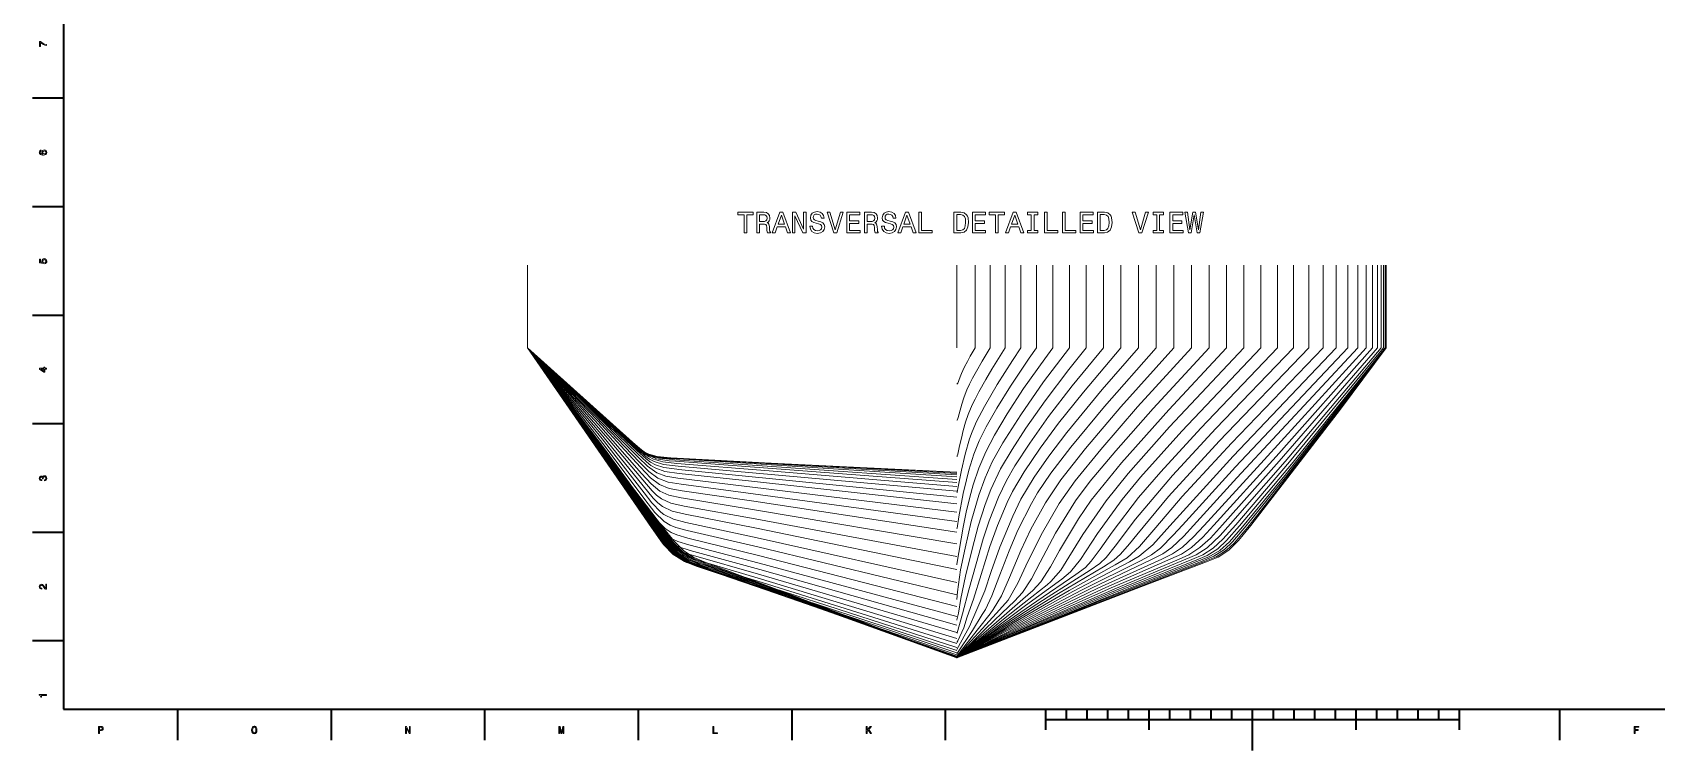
# Model space of a CAD drawing. Extents: x 0 to 1189, y 0 to 841.
# Drawn here: x 5 to 790, y 0 to 347 of the extents above; entities that cross this region are included whole.
import ezdxf

# ---------------------------------------------------------------- set-up
doc = ezdxf.new("R2010")
doc.units = 0

msp = doc.modelspace()

# ---------------------------------------------------------------- linework, layer by layer
at = {"color": 7, "lineweight": 35}
for p, q in [((20, 821), (20, 20)), ((20, 20), (1169, 20)), ((594.5, 20), (594.5, 0)), ((494.5, 15), (694.5, 15))]:
    msp.add_line(p, q, dxfattribs=at)
at = {"color": 7, "lineweight": 35, "ltscale": 0.375}
for p, q in [((20, 315.5), (5, 315.5)), ((20, 263), (5, 263)), ((20, 210.5), (5, 210.5)), ((20, 158), (5, 158)), ((20, 105.5), (5, 105.5)), ((20, 53), (5, 53)), ((75.099998, 20), (75.099998, 5)), ((149.300003, 20), (149.300003, 5)), ((223.5, 20), (223.5, 5)), ((297.700012, 20), (297.700012, 5)), ((371.899994, 20), (371.899994, 5)), ((446.100006, 20), (446.100006, 5)), ((742.900024, 20), (742.900024, 5))]:
    msp.add_line(p, q, dxfattribs=at)
at = {"color": 7, "lineweight": 13}
for p, q in [((244.211166, 194.788422), (244.211166, 234.788437)), ((244.211166, 194.788422), (244.211166, 234.788437)), ((244.211166, 194.788422), (244.211166, 234.788437)), ((244.211166, 194.788422), (244.211166, 234.788437)), ((244.211166, 194.788422), (244.211166, 234.788437)), ((244.211166, 194.788422), (244.211166, 234.788437)), ((244.211166, 194.788422), (244.211166, 234.788437)), ((244.211166, 194.788422), (244.211166, 234.788437)), ((244.211166, 194.788422), (244.211166, 234.788437)), ((244.211166, 194.788422), (244.211166, 234.788437)), ((244.211166, 194.788422), (244.211166, 234.788437)), ((244.211166, 194.788422), (244.211166, 234.788437)), ((244.211166, 194.788422), (244.211166, 234.788437)), ((244.211166, 194.788422), (244.211166, 234.788437)), ((244.211166, 194.788422), (244.211166, 234.788437)), ((244.211166, 194.788422), (244.211166, 234.788437)), ((244.211166, 194.788422), (244.211166, 234.788437)), ((244.211166, 194.788422), (244.211166, 234.788437)), ((244.211166, 194.788422), (244.211166, 234.788437)), ((244.211166, 194.788422), (244.211166, 234.788437)), ((244.211166, 194.788422), (244.211166, 234.788437)), ((244.211166, 194.788422), (244.211166, 234.788437)), ((244.211166, 194.788422), (244.211166, 234.788437)), ((244.211166, 194.788422), (244.211166, 234.788437)), ((244.211166, 194.788422), (244.211166, 234.788437)), ((244.211166, 194.788422), (244.211166, 234.788437)), ((244.211166, 194.788422), (244.211166, 234.788437)), ((244.211166, 194.788422), (244.211166, 234.788437)), ((244.211166, 194.788422), (244.211166, 234.788437)), ((244.211166, 194.788422), (244.211166, 234.788437)), ((244.211166, 194.788422), (244.211166, 234.788437)), ((244.211166, 194.788422), (244.211166, 234.788437)), ((244.211166, 194.788422), (244.211166, 234.788437)), ((244.211166, 194.788422), (244.211166, 234.788437)), ((244.211166, 194.788422), (244.211166, 234.788437)), ((244.211166, 194.788422), (244.211166, 234.788437)), ((244.211166, 194.788422), (244.211166, 234.788437)), ((244.211166, 194.788422), (244.211166, 234.788437)), ((451.711182, 194.788422), (451.711182, 234.788437)), ((460.502106, 234.788437), (460.502106, 194.788422)), ((467.821259, 234.788437), (467.821259, 194.788422)), ((475.12854, 234.788437), (475.12854, 194.788422)), ((482.597626, 234.788437), (482.597626, 194.788422)), ((490.257721, 234.788437), (490.257721, 194.788422)), ((498.09964, 234.788437), (498.09964, 194.788422)), ((506.110321, 234.788437), (506.110321, 194.788422)), ((514.275269, 234.788437), (514.275269, 194.788422)), ((522.5802, 234.788437), (522.5802, 194.788422)), ((531.004639, 234.788437), (531.004639, 194.788422)), ((539.505737, 234.788437), (539.505737, 194.788422)), ((548.045349, 234.788437), (548.045349, 194.788422)), ((556.593262, 234.788437), (556.593262, 194.788422)), ((565.124023, 234.788437), (565.124023, 194.788422)), ((573.614868, 234.788437), (573.614868, 194.788422)), ((582.044189, 234.788437), (582.044189, 194.788422)), ((590.390564, 234.788437), (590.390564, 194.788422)), ((598.622437, 234.788437), (598.622437, 194.788422)), ((606.659729, 234.788437), (606.659729, 194.788422)), ((614.407654, 234.788437), (614.407654, 194.788422)), ((621.77124, 234.788437), (621.77124, 194.788422)), ((628.655579, 234.788437), (628.655579, 194.788422)), ((634.965698, 234.788437), (634.965698, 194.788422)), ((640.606628, 234.788437), (640.606628, 194.788422)), ((645.483521, 234.788437), (645.483521, 194.788422)), ((649.503357, 234.788437), (649.503357, 194.788422)), ((652.654968, 234.788437), (652.654968, 194.788422)), ((655.037964, 234.788437), (655.037964, 194.788422)), ((656.759705, 234.788437), (656.759705, 194.788422)), ((657.927734, 234.788437), (657.927734, 194.788422)), ((658.649414, 234.788437), (658.649414, 194.788422)), ((659.032288, 234.788437), (659.032288, 194.788422)), ((659.183716, 234.788437), (659.183716, 194.788422)), ((659.211121, 234.788437), (659.211121, 194.788422)), ((659.211182, 234.788437), (659.211182, 194.788422))]:
    msp.add_line(p, q, dxfattribs=at)
at = {"color": 7, "lineweight": 35, "ltscale": 0.25}
for p, q in [((494.5, 20), (494.5, 10)), ((544.5, 20), (544.5, 10)), ((644.5, 20), (644.5, 10)), ((694.5, 20), (694.5, 10))]:
    msp.add_line(p, q, dxfattribs=at)
at = {"color": 7, "lineweight": 35, "ltscale": 0.125}
for p, q in [((504.5, 20), (504.5, 15)), ((514.5, 20), (514.5, 15)), ((524.5, 20), (524.5, 15)), ((534.5, 20), (534.5, 15)), ((554.5, 20), (554.5, 15)), ((564.5, 20), (564.5, 15)), ((574.5, 20), (574.5, 15)), ((584.5, 20), (584.5, 15)), ((604.5, 20), (604.5, 15)), ((614.5, 20), (614.5, 15)), ((624.5, 20), (624.5, 15)), ((634.5, 20), (634.5, 15)), ((654.5, 20), (654.5, 15)), ((664.5, 20), (664.5, 15)), ((674.5, 20), (674.5, 15)), ((684.5, 20), (684.5, 15))]:
    msp.add_line(p, q, dxfattribs=at)
at = {"color": 7, "lineweight": 13}
for points in [[(11.833213, 341.049011), (11.833213, 341.55835), (11.001081, 341.724792), (10.224423, 342.017303), (9.503242, 342.430847), (8.827449, 342.970459), (8.408861, 342.970459), (8.408861, 340.569885), (8.867795, 340.569885), (8.867795, 342.486328), (9.548631, 341.931549), (10.259726, 341.51297), (11.01621, 341.220459)], [(9.276297, 290.460388), (8.867795, 290.364563), (8.565202, 290.14267), (8.373559, 289.799713), (8.307997, 289.355927), (8.3433, 289.05835), (8.43912, 288.801147), (8.595461, 288.574219), (8.817363, 288.382568), (9.09474, 288.231262), (9.432636, 288.120331), (9.831052, 288.049713), (10.279899, 288.029541), (10.996037, 288.110229), (11.51549, 288.357361), (11.82817, 288.755768), (11.934077, 289.300446), (11.8433, 289.789642), (11.606268, 290.162842), (11.233068, 290.404907), (10.759006, 290.490631), (10.279899, 290.404907), (9.911743, 290.172913), (9.679755, 289.81485), (9.599063, 289.371033), (9.699927, 288.891937), (9.987391, 288.533875), (9.432636, 288.609528), (9.034222, 288.770905), (8.79719, 289.018005), (8.716498, 289.360962), (8.756845, 289.613129), (8.862752, 289.804749), (9.039265, 289.930847), (9.276297, 289.996399)], [(10.764049, 290.001434), (11.081772, 289.945984), (11.323847, 289.804749), (11.48523, 289.57782), (11.535663, 289.29541), (11.48523, 288.997833), (11.32889, 288.770905), (11.086815, 288.624634), (10.769092, 288.579254), (10.456411, 288.6297), (10.21938, 288.770905), (10.068083, 289.002899), (10.012608, 289.315582), (10.068083, 289.587891), (10.214336, 289.804749), (10.451368, 289.945984)], [(348.885498, 250.412354), (350.211151, 250.412354), (350.211151, 259.201965), (353.237091, 259.201965), (353.237091, 260.412354), (345.845154, 260.412354), (345.845154, 259.201965), (348.885498, 259.201965)], [(355.00943, 250.412354), (356.349487, 250.412354), (356.349487, 254.634262), (357.718353, 254.634262), (358.72699, 254.591034), (359.361023, 254.389297), (359.706818, 253.913788), (359.850922, 253.063644), (359.922974, 251.766815), (360.00943, 250.916672), (360.182343, 250.412354), (361.695313, 250.412354), (361.695313, 250.686127), (361.363892, 251.089584), (361.248627, 251.838867), (361.147766, 253.452698), (360.902802, 254.648666), (360.571381, 255.0233), (360.052643, 255.297073), (360.629028, 255.657318), (361.032471, 256.161621), (361.29184, 256.795654), (361.378296, 257.559326), (361.176575, 258.769714), (360.600189, 259.67749), (359.6492, 260.225037), (358.352356, 260.412354), (355.00943, 260.412354)], [(357.977722, 259.187561), (358.856689, 259.101105), (359.476288, 258.827332), (359.865326, 258.323029), (359.995026, 257.530518), (359.850922, 256.694763), (359.461884, 256.19046), (358.799042, 255.931091), (357.891266, 255.859039), (356.349487, 255.859039), (356.349487, 259.187561)], [(362.516632, 250.412354), (363.842285, 250.412354), (364.894165, 253.351837), (368.885498, 253.351837), (369.937378, 250.412354), (371.29184, 250.412354), (367.631897, 260.426758), (366.16217, 260.426758)], [(372.286072, 250.412354), (373.482056, 250.412354), (373.482056, 258.611206), (377.314911, 250.412354), (378.856689, 250.412354), (378.856689, 260.412354), (377.646332, 260.412354), (377.646332, 252.213501), (373.856689, 260.412354), (372.286072, 260.412354)], [(381.969086, 253.712067), (380.657837, 253.712067), (380.946014, 252.184692), (381.666504, 251.060776), (382.776001, 250.38353), (384.274567, 250.13858), (385.758698, 250.369125), (386.868225, 251.003128), (387.57428, 251.997375), (387.833649, 253.308609), (387.617493, 254.490158), (387.012299, 255.253845), (386.032471, 255.758179), (384.721252, 256.132813), (383.597321, 256.406586), (382.862457, 256.723602), (382.44458, 257.184692), (382.314911, 257.905151), (382.44458, 258.553558), (382.819214, 259.043488), (383.395599, 259.374878), (384.18811, 259.490173), (384.995026, 259.346069), (385.629028, 258.957031), (386.046906, 258.308594), (386.248627, 257.429657), (387.559875, 257.429657), (387.559875, 257.458466), (387.329315, 258.812927), (386.652069, 259.821564), (385.585785, 260.455597), (384.144867, 260.671722), (382.848053, 260.455597), (381.839386, 259.850403), (381.190979, 258.913788), (380.960449, 257.70343), (381.147766, 256.622742), (381.695313, 255.887863), (382.559875, 255.397949), (383.741425, 255.0233), (384.908569, 254.691895), (385.787537, 254.374893), (386.320679, 253.913788), (386.507996, 253.16452), (386.335083, 252.400833), (385.888397, 251.824463), (385.211151, 251.464233), (384.332184, 251.348953), (383.352356, 251.507462), (382.603088, 251.968552), (382.127594, 252.717834)], [(395.427307, 260.426758), (392.920105, 251.910919), (390.340851, 260.426758), (388.971954, 260.426758), (392.199615, 250.412354), (393.640564, 250.412354), (396.796173, 260.426758)], [(398.568512, 250.412354), (404.908569, 250.412354), (404.908569, 251.622726), (399.894165, 251.622726), (399.894165, 255.008896), (404.361023, 255.008896), (404.361023, 256.204865), (399.894165, 256.204865), (399.894165, 259.201965), (404.793274, 259.201965), (404.793274, 260.412354), (398.568512, 260.412354)], [(407.055542, 250.412354), (408.395599, 250.412354), (408.395599, 254.634262), (409.764465, 254.634262), (410.773132, 254.591034), (411.407135, 254.389297), (411.75296, 253.913788), (411.897034, 253.063644), (411.969086, 251.766815), (412.055542, 250.916672), (412.228455, 250.412354), (413.741425, 250.412354), (413.741425, 250.686127), (413.410004, 251.089584), (413.294739, 251.838867), (413.193878, 253.452698), (412.948914, 254.648666), (412.617493, 255.0233), (412.098755, 255.297073), (412.67514, 255.657318), (413.078583, 256.161621), (413.337952, 256.795654), (413.424408, 257.559326), (413.222687, 258.769714), (412.646332, 259.67749), (411.695313, 260.225037), (410.398468, 260.412354), (407.055542, 260.412354)], [(410.023834, 259.187561), (410.902802, 259.101105), (411.5224, 258.827332), (411.911438, 258.323029), (412.041138, 257.530518), (411.897034, 256.694763), (411.507996, 256.19046), (410.845154, 255.931091), (409.937378, 255.859039), (408.395599, 255.859039), (408.395599, 259.187561)], [(416.666504, 253.712067), (415.355255, 253.712067), (415.643433, 252.184692), (416.363892, 251.060776), (417.473419, 250.38353), (418.971985, 250.13858), (420.456116, 250.369125), (421.565643, 251.003128), (422.271667, 251.997375), (422.531036, 253.308609), (422.314911, 254.490158), (421.709717, 255.253845), (420.729889, 255.758179), (419.418671, 256.132813), (418.294739, 256.406586), (417.559875, 256.723602), (417.141998, 257.184692), (417.012329, 257.905151), (417.141998, 258.553558), (417.516632, 259.043488), (418.093018, 259.374878), (418.885529, 259.490173), (419.692444, 259.346069), (420.326447, 258.957031), (420.744293, 258.308594), (420.946045, 257.429657), (422.257263, 257.429657), (422.257263, 257.458466), (422.026733, 258.812927), (421.349487, 259.821564), (420.283203, 260.455597), (418.842285, 260.671722), (417.545471, 260.455597), (416.536804, 259.850403), (415.888397, 258.913788), (415.657837, 257.70343), (415.845184, 256.622742), (416.392731, 255.887863), (417.257263, 255.397949), (418.438843, 255.0233), (419.605988, 254.691895), (420.484924, 254.374893), (421.018066, 253.913788), (421.205414, 253.16452), (421.032501, 252.400833), (420.585815, 251.824463), (419.908569, 251.464233), (419.029602, 251.348953), (418.049774, 251.507462), (417.300507, 251.968552), (416.824982, 252.717834)], [(423.237091, 250.412354), (424.562744, 250.412354), (425.614624, 253.351837), (429.605988, 253.351837), (430.657837, 250.412354), (432.012329, 250.412354), (428.352386, 260.426758), (426.882629, 260.426758)], [(433.366791, 250.412354), (439.793304, 250.412354), (439.793304, 251.622726), (434.692444, 251.622726), (434.692444, 260.412354), (433.366791, 260.412354)], [(453.62616, 260.412354), (450.297638, 260.412354), (450.297638, 250.412354), (453.62616, 250.412354), (455.196777, 250.729355), (456.363922, 251.694778), (457.084381, 253.265381), (457.34375, 255.412354), (457.11319, 257.60257), (456.825012, 258.467102), (456.421539, 259.158752), (455.254395, 260.095337), (454.490723, 260.325897)], [(453.525299, 259.2164), (454.620392, 259.000244), (455.36969, 258.337433), (455.816376, 257.155884), (455.960449, 255.412354), (455.801941, 253.726471), (455.355255, 252.544922), (454.591583, 251.838867), (453.525299, 251.608322), (451.637695, 251.608322), (451.637695, 259.2164)], [(459.289001, 250.412354), (465.629059, 250.412354), (465.629059, 251.622726), (460.614624, 251.622726), (460.614624, 255.008896), (465.081482, 255.008896), (465.081482, 256.204865), (460.614624, 256.204865), (460.614624, 259.201965), (465.513763, 259.201965), (465.513763, 260.412354), (459.289001, 260.412354)], [(470.326447, 250.412354), (471.6521, 250.412354), (471.6521, 259.201965), (474.67804, 259.201965), (474.67804, 260.412354), (467.286102, 260.412354), (467.286102, 259.201965), (470.326447, 259.201965)], [(475.283234, 250.412354), (476.608887, 250.412354), (477.660767, 253.351837), (481.65213, 253.351837), (482.703979, 250.412354), (484.058472, 250.412354), (480.398529, 260.426758), (478.928772, 260.426758)], [(487.675171, 251.622726), (485.83078, 251.622726), (485.83078, 250.412354), (490.845184, 250.412354), (490.845184, 251.622726), (489.000824, 251.622726), (489.000824, 259.201965), (490.845184, 259.201965), (490.845184, 260.412354), (485.83078, 260.412354), (485.83078, 259.201965), (487.675171, 259.201965)], [(494.08728, 250.412354), (500.513794, 250.412354), (500.513794, 251.622726), (495.412903, 251.622726), (495.412903, 260.412354), (494.08728, 260.412354)], [(502.761627, 250.412354), (509.188141, 250.412354), (509.188141, 251.622726), (504.08725, 251.622726), (504.08725, 260.412354), (502.761627, 260.412354)], [(511.335083, 250.412354), (517.675171, 250.412354), (517.675171, 251.622726), (512.660767, 251.622726), (512.660767, 255.008896), (517.127625, 255.008896), (517.127625, 256.204865), (512.660767, 256.204865), (512.660767, 259.201965), (517.559875, 259.201965), (517.559875, 260.412354), (511.335083, 260.412354)], [(523.020996, 260.412354), (519.692444, 260.412354), (519.692444, 250.412354), (523.020996, 250.412354), (524.591553, 250.729355), (525.758728, 251.694778), (526.479187, 253.265381), (526.738525, 255.412354), (526.507996, 257.60257), (526.219788, 258.467102), (525.816345, 259.158752), (524.649231, 260.095337), (523.885498, 260.325897)], [(522.920105, 259.2164), (524.015198, 259.000244), (524.764465, 258.337433), (525.211182, 257.155884), (525.355286, 255.412354), (525.196777, 253.726471), (524.750061, 252.544922), (523.986389, 251.838867), (522.920105, 251.608322), (521.032471, 251.608322), (521.032471, 259.2164)], [(542.891296, 260.426758), (540.384094, 251.910919), (537.80481, 260.426758), (536.435974, 260.426758), (539.663635, 250.412354), (541.104553, 250.412354), (544.260132, 260.426758)], [(548.395569, 251.622726), (546.551208, 251.622726), (546.551208, 250.412354), (551.565613, 250.412354), (551.565613, 251.622726), (549.721252, 251.622726), (549.721252, 259.201965), (551.565613, 259.201965), (551.565613, 260.412354), (546.551208, 260.412354), (546.551208, 259.201965), (548.395569, 259.201965)], [(554.706848, 250.412354), (561.046875, 250.412354), (561.046875, 251.622726), (556.032471, 251.622726), (556.032471, 255.008896), (560.499329, 255.008896), (560.499329, 256.204865), (556.032471, 256.204865), (556.032471, 259.201965), (560.931641, 259.201965), (560.931641, 260.412354), (554.706848, 260.412354)], [(563.683777, 250.412354), (564.951782, 250.412354), (566.3927, 259.0867), (567.876831, 250.412354), (569.087219, 250.412354), (570.845154, 260.426758), (569.692444, 260.426758), (568.453247, 251.910919), (567.026733, 260.426758), (565.773132, 260.426758), (564.375427, 251.910919), (563.13623, 260.426758), (561.954651, 260.426758)], [(365.355255, 254.576614), (366.897034, 258.98584), (368.438812, 254.576614)], [(426.075714, 254.576614), (427.617493, 258.98584), (429.159302, 254.576614)], [(478.121857, 254.576614), (479.663635, 258.98584), (481.205444, 254.576614)], [(10.920388, 235.499283), (11.333933, 235.610229), (11.6567, 235.857361), (11.858429, 236.220474), (11.934077, 236.684448), (11.8433, 237.193817), (11.596181, 237.592224), (11.202809, 237.844391), (10.698486, 237.940201), (10.229466, 237.854477), (9.861311, 237.612396), (9.624279, 237.234161), (9.538545, 236.744965), (9.599063, 236.366714), (9.76549, 236.074219), (8.822406, 236.215424), (8.822406, 237.748566), (8.408861, 237.748566), (8.408861, 235.877533), (10.26477, 235.600143), (10.26477, 236.003601), (10.027738, 236.296112), (9.942002, 236.669312), (9.997478, 236.992081), (10.158861, 237.239197), (10.405979, 237.395538), (10.723702, 237.451019), (11.041427, 237.395538), (11.288545, 237.234161), (11.444884, 236.987045), (11.50036, 236.669312), (11.465057, 236.402023), (11.349063, 236.195251), (11.167507, 236.043961), (10.920388, 235.968307)], [(11.833213, 184.52739), (11.833213, 184.981277), (10.965777, 184.981277), (10.965777, 185.48056), (10.56232, 185.48056), (10.56232, 184.981277), (8.408861, 184.981277), (8.408861, 184.522339), (10.521974, 182.989197), (10.965777, 182.989197), (10.965777, 184.52739)], [(10.56232, 183.412827), (8.993876, 184.52739), (10.56232, 184.52739)], [(10.733789, 130.479111), (10.769092, 130.479111), (11.253242, 130.559799), (11.616354, 130.796829), (11.848343, 131.170029), (11.934077, 131.664276), (11.848343, 132.188766), (11.626441, 132.582138), (11.273415, 132.834305), (10.819524, 132.925079), (10.521974, 132.884735), (10.279899, 132.773788), (10.093299, 132.592224), (9.957132, 132.350143), (9.684798, 132.677963), (9.251081, 132.793961), (8.857709, 132.718307), (8.560158, 132.50145), (8.373559, 132.148422), (8.307997, 131.664276), (8.388688, 131.210388), (8.610591, 130.862396), (8.963616, 130.635452), (9.432636, 130.559799), (9.467939, 130.559799), (9.467939, 131.008652), (9.145173, 131.048996), (8.913184, 131.180115), (8.771974, 131.391937), (8.721541, 131.689484), (8.761888, 131.951736), (8.867795, 132.143372), (9.039265, 132.259369), (9.271254, 132.304764), (9.518372, 132.259369), (9.684798, 132.138336), (9.785663, 131.926514), (9.815922, 131.639053), (9.810879, 131.442368), (10.209293, 131.442368), (10.199207, 131.689484), (10.244596, 132.007217), (10.365634, 132.244247), (10.56232, 132.385452), (10.819524, 132.435883), (11.112031, 132.380417), (11.32889, 132.234161), (11.465057, 132.002167), (11.510447, 131.694534), (11.460014, 131.376801), (11.308717, 131.144821), (11.066642, 130.998566), (10.733789, 130.943085)], [(11.833213, 78.019447), (11.833213, 80.425072), (11.399495, 80.425072), (11.399495, 78.523773), (11.162463, 78.629684), (10.965777, 78.811241), (10.607709, 79.371033), (10.456411, 79.668587), (10.239552, 80.001442), (9.987391, 80.238472), (9.689841, 80.374641), (9.351945, 80.425072), (8.928314, 80.339333), (8.595461, 80.102303), (8.383645, 79.739189), (8.307997, 79.270172), (8.393732, 78.786018), (8.630763, 78.41787), (9.009006, 78.180832), (9.508285, 78.100143), (9.57889, 78.100143), (9.57889, 78.559074), (9.538545, 78.559074), (9.195605, 78.604462), (8.943443, 78.740631), (8.782061, 78.957489), (8.726584, 79.244957), (8.777017, 79.53746), (8.903098, 79.754318), (9.099784, 79.895531), (9.346902, 79.945961), (9.57889, 79.91066), (9.775576, 79.814842), (9.947045, 79.653458), (10.098343, 79.431557), (10.259726, 79.134003), (10.572406, 78.639771), (10.905259, 78.291786), (11.308717, 78.085014), (11.818083, 78.019447)], [(11.833213, 26.659222), (11.833213, 27.118156), (8.307997, 27.118156), (8.307997, 26.775217), (8.615634, 26.684439), (8.822406, 26.502882), (8.943443, 26.225506), (8.983789, 25.84222), (9.341859, 25.84222), (9.341859, 26.659222)], [(36.935879, 8.166786), (37.399853, 8.166786), (37.399853, 9.644452), (37.914265, 9.644452), (38.433716, 9.669668), (38.84726, 9.846181), (39.114552, 10.18912), (39.20533, 10.65814), (39.134724, 11.091858), (38.932995, 11.409582), (38.600143, 11.601224), (38.146252, 11.666786), (36.935879, 11.666786)], [(38.020172, 11.238111), (38.322765, 11.207852), (38.544666, 11.112031), (38.675793, 10.935518), (38.72118, 10.65814), (38.670746, 10.365633), (38.53458, 10.18912), (38.302593, 10.098343), (37.984867, 10.073126), (37.399853, 10.073126), (37.399853, 11.238111)], [(110.903885, 9.916786), (110.994667, 9.130043), (111.256912, 8.550072), (111.665413, 8.192002), (112.199997, 8.070965), (112.729538, 8.192002), (113.143082, 8.550072), (113.400284, 9.130043), (113.496101, 9.916786), (113.400284, 10.698486), (113.28933, 11.01621), (113.143082, 11.278458), (112.729538, 11.636527), (112.477371, 11.727304), (112.199997, 11.762608), (111.66037, 11.636527), (111.251869, 11.283501), (110.994667, 10.703529)], [(111.388039, 9.916786), (111.443512, 10.527017), (111.60994, 10.975864), (111.867142, 11.248199), (112.199997, 11.34402), (112.527802, 11.248199), (112.785011, 10.970821), (112.951439, 10.521974), (113.011955, 9.916786), (112.951439, 9.306556), (112.785011, 8.857708), (112.527802, 8.585374), (112.199997, 8.494596), (111.867142, 8.585374), (111.60994, 8.857708), (111.443512, 9.301513)], [(185.250137, 8.166786), (185.668732, 8.166786), (185.668732, 11.036383), (187.010223, 8.166786), (187.54985, 8.166786), (187.54985, 11.666786), (187.126221, 11.666786), (187.126221, 8.79719), (185.79985, 11.666786), (185.250137, 11.666786)], [(259.339203, 8.166786), (259.727539, 8.166786), (259.727539, 11.34402), (260.383148, 8.166786), (260.816864, 8.166786), (261.467438, 11.34402), (261.467438, 8.166786), (261.860809, 8.166786), (261.860809, 11.666786), (261.245544, 11.666786), (260.600006, 8.580331), (259.959534, 11.666786), (259.339203, 11.666786)], [(333.776215, 8.166786), (336.025513, 8.166786), (336.025513, 8.590417), (334.240204, 8.590417), (334.240204, 11.666786), (333.776215, 11.666786)], [(407.90564, 8.166786), (408.369598, 8.166786), (408.369598, 9.412463), (408.783142, 9.856268), (409.958221, 8.166786), (410.523071, 8.166786), (409.110962, 10.194164), (410.482727, 11.666786), (409.867432, 11.666786), (408.369598, 10.04791), (408.369598, 11.666786), (407.90564, 11.666786)], [(778.966125, 8.166786), (779.435181, 8.166786), (779.435181, 9.775576), (780.907776, 9.775576), (780.907776, 10.194164), (779.435181, 10.194164), (779.435181, 11.243155), (781.245667, 11.243155), (781.245667, 11.666786), (778.966125, 11.666786)]]:
    msp.add_lwpolyline(points, close=True, dxfattribs=at)
for points in [[(451.711182, 134.706253), (358.44519, 139.095444), (312.586029, 141.250412), (312.072052, 141.274826), (305.233002, 141.898071), (301.148926, 143.036911), (299.453979, 143.876053), (296.387634, 146.02446), (293.179718, 148.899643), (244.211166, 194.788422)], [(451.711182, 134.446655), (358.768738, 139.183441), (313.147675, 141.501526), (312.450012, 141.537369), (305.646027, 142.193161), (301.946503, 143.201874), (299.441162, 144.459732), (297.167175, 146.057846), (293.505493, 149.270538), (244.211166, 194.788422)], [(451.711182, 133.987915), (358.742035, 139.114349), (349.875488, 139.601608), (313.516479, 141.596741), (306.713226, 142.212311), (302.163513, 143.444199), (300.426605, 144.299988), (297.269562, 146.484879), (294.090759, 149.265152), (244.211166, 194.788422)], [(451.711182, 133.305176), (359.415222, 138.811707), (314.29541, 141.486801), (313.351288, 141.543198), (306.929565, 142.196823), (302.84726, 143.321533), (301.106201, 144.15567), (297.93573, 146.299713), (294.431335, 149.333008), (244.211166, 194.788422)], [(451.711182, 132.370071), (359.73819, 138.31218), (314.572449, 141.206528), (307.486816, 141.927673), (302.987823, 143.237152), (300.615509, 144.513535), (298.427948, 146.076614), (294.884399, 149.134659), (244.211166, 194.788422)], [(451.711182, 131.15007), (360.061035, 137.572769), (315.470947, 140.665833), (314.220764, 140.752991), (307.843323, 141.480499), (304.04303, 142.556824), (301.458923, 143.868179), (299.090576, 145.525223), (295.182861, 148.896011), (244.211166, 194.788422)], [(451.711182, 129.608017), (360.383789, 136.566833), (315.743408, 139.92569), (312.754456, 140.16774), (306.617676, 141.176132), (301.794403, 143.315918), (299.596436, 144.882538), (295.680756, 148.281326), (244.211166, 194.788422)], [(451.711182, 127.701492), (361.061096, 135.235352), (316.342285, 138.895477), (309.611908, 139.653412), (305.058228, 140.941895), (302.638031, 142.201019), (299.602844, 144.409805), (296.153687, 147.473145), (244.211166, 194.788422)], [(451.711182, 125.382324), (317.011871, 137.564346), (309.971313, 138.418457), (305.495361, 139.761414), (303.159424, 141.015945), (300.987823, 142.563889), (296.520996, 146.526199), (244.211166, 194.788422)], [(451.711182, 122.596115), (317.238586, 135.950836), (316.313721, 136.041199), (310.037903, 136.936295), (306.00116, 138.247559), (303.680969, 139.53447), (301.518585, 141.115555), (297.117218, 145.104614), (253.939972, 185.763901), (244.211166, 194.788422)], [(451.711182, 119.282127), (352.536621, 130.219482), (317.503998, 133.984131), (310.61438, 135.005096), (306.214844, 136.544037), (303.889587, 137.942703), (301.71521, 139.634262), (297.501556, 143.59967), (263.935089, 176.095657), (244.211166, 194.788422)], [(451.711182, 115.373535), (352.887909, 127.46669), (318.289764, 131.574036), (316.912292, 131.737808), (311.009033, 132.74205), (306.70166, 134.350876), (302.248535, 137.536057), (297.905518, 141.769043), (270.408356, 169.293472), (244.211166, 194.788422)], [(451.711182, 110.821449), (353.242035, 124.24202), (318.540985, 128.810028), (312.165649, 129.881454), (307.218964, 131.752014), (302.830566, 135.024323), (298.351776, 139.562561), (277.212738, 161.59639), (244.211166, 194.788422)], [(451.711182, 105.665092), (353.599335, 120.56562), (319.0354, 125.616592), (312.7388, 126.769226), (307.973053, 128.638321), (303.703827, 131.873154), (298.777435, 137.048401), (277.987671, 159.627182), (244.211166, 194.788422)], [(451.711182, 99.991425), (353.95993, 116.498863), (319.546387, 122.073715), (318.410339, 122.257286), (312.579163, 123.533127), (308.224518, 125.487549), (303.977844, 128.966309), (299.38501, 134.034637), (278.531342, 157.688873), (244.211166, 194.788422)], [(451.711182, 93.925766), (354.323364, 112.129128), (319.985687, 118.272621), (313.513306, 119.710976), (308.985046, 121.767197), (306.6409, 123.528824), (304.436249, 125.64061), (299.90448, 130.875992), (283.200348, 150.757904), (254.339096, 183.646332), (244.211166, 194.788422)], [(451.711182, 87.635414), (354.850403, 107.540169), (320.485413, 114.292274), (314.192383, 115.794456), (309.449219, 118.066566), (307.142151, 119.896255), (304.967926, 122.075172), (300.051819, 128.021423), (280.617645, 152.090622), (249.19014, 189.120895), (244.211166, 194.788422)], [(451.711182, 81.328583), (355.213074, 102.938431), (320.783417, 110.310524), (314.715057, 111.881538), (310.036011, 114.234459), (308.659119, 115.300499), (304.317841, 119.838379), (300.590515, 124.621292), (280.257141, 150.821609), (247.249191, 191.1996), (244.211166, 194.788422)], [(451.711182, 75.246994), (355.573608, 98.463409), (321.428802, 106.359024), (315.875793, 107.837936), (313.162354, 108.959435), (310.238068, 110.773125), (305.829254, 115.133736), (300.956665, 121.498352), (281.834442, 147.066498), (251.469009, 185.845856), (244.211166, 194.788422)], [(451.711182, 69.651146), (355.930206, 94.300453), (321.78363, 102.738235), (316.315765, 104.295486), (313.642365, 105.460823), (310.755219, 107.323746), (306.392548, 111.757301), (301.434174, 118.404785), (281.463867, 145.906738), (249.506149, 188.037689), (244.211166, 194.788422)], [(451.711182, 64.766556), (356.207581, 90.655891), (322.264252, 99.519188), (316.835022, 101.143463), (314.178589, 102.342232), (311.415649, 104.153229), (307.116089, 108.540237), (301.856781, 115.699387), (277.385071, 150.085938), (244.211166, 194.788422)], [(451.711182, 60.605907), (356.563263, 87.574692), (322.837677, 96.805298), (317.385834, 98.498787), (314.734192, 99.724678), (310.349487, 103.014908), (307.283264, 106.479729), (302.344666, 113.323532), (273.074341, 155.030334), (244.211166, 194.788422)], [(451.711182, 57.104977), (356.918243, 85.031609), (323.391541, 94.591354), (322.301453, 94.900963), (316.914032, 96.776245), (312.494507, 99.47538), (310.877289, 100.936554), (307.814331, 104.420784), (302.742859, 111.496956), (267.302094, 162.45079), (244.211166, 194.788422)], [(451.711182, 54.199425), (357.309814, 82.961624), (323.723358, 92.887016), (318.164185, 94.757492), (315.565613, 96.047127), (312.739319, 98.045502), (308.404633, 102.69323), (303.303131, 109.812965), (267.454498, 161.743225), (244.211166, 194.788422)], [(451.711182, 51.824898), (357.663452, 81.332909), (324.259369, 91.519524), (318.743896, 93.417267), (316.135406, 94.722527), (313.627869, 96.457855), (309.099396, 101.197182), (303.73764, 108.649994), (261.054535, 170.633209), (244.211166, 194.788422)], [(451.711182, 49.917057), (358.016785, 80.081154), (324.540588, 90.576004), (318.863953, 92.619469), (313.870392, 95.737984), (309.542267, 100.335854), (304.099304, 107.889778), (254.193741, 180.386795), (244.211166, 194.788422)], [(451.711182, 48.411552), (358.369873, 79.152939), (325.09433, 89.844383), (319.701447, 91.793365), (314.594482, 94.90081), (310.0242, 99.698578), (304.565247, 107.233513), (244.211166, 194.788422)], [(451.711182, 47.244171), (358.722809, 78.495018), (325.66098, 89.353394), (320.031067, 91.436699), (314.973663, 94.586967), (314.639374, 94.872765), (310.211365, 99.657944), (305.107483, 106.683205), (244.211166, 194.788422)], [(451.711182, 46.359852), (359.07547, 78.055031), (326.225769, 89.058304), (320.872009, 91.041313), (315.697113, 94.177055), (315.134766, 94.650978), (310.683105, 99.442352), (305.535065, 106.472908), (244.211166, 194.788422)], [(451.711182, 45.718285), (359.428223, 77.794006), (326.473114, 89.025879), (321.267273, 90.999191), (316.12085, 94.161957), (311.490295, 98.956085), (305.976837, 106.378456), (244.211166, 194.788422)], [(451.711182, 45.280529), (359.78125, 77.6847), (327.077026, 89.004593), (321.800201, 91.022789), (316.636719, 94.195587), (311.986847, 98.975266), (306.461884, 106.335976), (244.211166, 194.788422)], [(451.711182, 45.007622), (360.134644, 77.700272), (327.707825, 89.081009), (321.634705, 91.484299), (316.896484, 94.543236), (312.449188, 99.134987), (306.851929, 106.519958), (248.641205, 188.444855), (244.211166, 194.788422)], [(451.711182, 44.860615), (360.488556, 77.813881), (327.871155, 89.40686), (322.240692, 91.661186), (317.125671, 95.00219), (312.580017, 99.771004), (306.997284, 107.111969), (259.65625, 172.889435), (244.211166, 194.788422)], [(451.711182, 44.800556), (360.843109, 77.99868), (328.314484, 89.697495), (322.361267, 92.140862), (317.573914, 95.334625), (312.989899, 100.126991), (307.778168, 106.894402), (265.334595, 165.136108), (244.211166, 194.788422)], [(451.711182, 44.788494), (361.148926, 78.24588), (329.023773, 89.931305), (323.147491, 92.324699), (318.390442, 95.393997), (313.879425, 99.95401), (308.130402, 107.298012), (263.854095, 167.447067), (244.211166, 194.788422)], [(451.711182, 44.788414), (361.554169, 78.474548), (329.450623, 90.282959), (323.906158, 92.540649), (318.84317, 95.776863), (314.300964, 100.354141), (308.393188, 107.83741), (265.69162, 165.191116), (244.211166, 194.788422)], [(451.711182, 44.788414), (361.912567, 78.714348), (329.939362, 90.605682), (324.062683, 93.049278), (319.325928, 96.129982), (314.762268, 100.705475), (309.091858, 107.805122), (271.425354, 157.740128), (244.211166, 194.788422)], [(451.711182, 44.788414), (362.309998, 78.939117), (330.394775, 90.931519), (324.671295, 93.324768), (319.564453, 96.685318), (314.88916, 101.440094), (309.465851, 108.194588), (267.226349, 163.714249), (244.211166, 194.788422)], [(514.275269, 194.788422), (505.795593, 184.232254), (494.363892, 169.182205), (485.084686, 155.998123), (478.380737, 145.658173), (472.848236, 136.216187), (468.11792, 126.259773), (465.376099, 118.976761), (461.963928, 108.465256), (459.080383, 97.458359), (455.837616, 84.332779), (453.583557, 73.477356), (452.452576, 66.418709), (451.725464, 63.250797), (451.706757, 63.137623), (451.707611, 63.128021), (451.70871, 63.125286), (451.709808, 63.124134), (451.711182, 63.123749)], [(659.211182, 194.788422), (637.058777, 165.161942), (593.751709, 108.865791), (587.866516, 101.627258), (583.181335, 96.930084), (578.042114, 93.57798), (572.429749, 91.221153), (540.620117, 79.14962), (451.711182, 44.788414)], [(659.211121, 194.788422), (606.728088, 126.331711), (592.256653, 108.082069), (585.726685, 100.374168), (582.082336, 96.951935), (577.034058, 93.749023), (571.339722, 91.369659), (517.614075, 70.700371), (451.711182, 44.788414)], [(659.183716, 194.788422), (611.824463, 133.777267), (591.583557, 108.619362), (584.964539, 100.886566), (581.000977, 97.178001), (575.936218, 93.981461), (570.180603, 91.56575), (522.516663, 73.036789), (451.711182, 44.788414)], [(659.032288, 194.788422), (610.935303, 133.940506), (589.76886, 108.140739), (583.468445, 100.956726), (578.80249, 96.788483), (573.449951, 93.69014), (568.98114, 91.852203), (527.518005, 75.54882), (451.711182, 44.788414)], [(658.649414, 194.788422), (614.171814, 139.53241), (588.376038, 108.652336), (582.084106, 101.550995), (577.767395, 97.580734), (572.690735, 94.397461), (567.425171, 92.138222), (530.065735, 77.248253), (459.646118, 48.173283), (451.711182, 44.788414)], [(657.927734, 194.788422), (612.538269, 139.663879), (586.501953, 109.148376), (580.267212, 102.187309), (575.563049, 97.842636), (570.52655, 94.652016), (565.228821, 92.341782), (528.401367, 77.409897), (474.6185, 54.801682), (451.711182, 44.788414)], [(656.759705, 194.788422), (610.355164, 139.78717), (584.031433, 109.594185), (578.975281, 103.961601), (572.755737, 98.063416), (567.314331, 94.643837), (562.416992, 92.499969), (528.827026, 78.603424), (474.394928, 55.072041), (451.711182, 44.788414)], [(655.037964, 194.788422), (607.529236, 139.903427), (580.121826, 109.13076), (574.245178, 102.769989), (569.188171, 98.141487), (563.788574, 94.740326), (559.095154, 92.646355), (526.22467, 78.673813), (475.198975, 55.866425), (451.711182, 44.788414)], [(652.654968, 194.788422), (605.982544, 142.235245), (575.977661, 109.091286), (570.512207, 103.200073), (565.132629, 98.226036), (560.273804, 95.057281), (555.113892, 92.663086), (523.679749, 78.856979), (477.175659, 57.306587), (451.711182, 44.788414)], [(649.503357, 194.788422), (600.229736, 140.693741), (571.194702, 108.932556), (566.065613, 103.390816), (560.678589, 98.317764), (555.981812, 95.135025), (550.792358, 92.628067), (519.806152, 78.482071), (481.862366, 60.226257), (451.711182, 44.788414)], [(645.483521, 194.788422), (587.035583, 131.868988), (566.091492, 108.925293), (561.371521, 103.754738), (555.670959, 98.223495), (551.285034, 95.108994), (545.84845, 92.35746), (516.756531, 78.49073), (475.904297, 57.8465), (451.711182, 44.788414)], [(640.606628, 194.788422), (586.344177, 137.171265), (560.715088, 109.050354), (556.308777, 104.110077), (550.047913, 97.810547), (545.730713, 94.639801), (540.750488, 92.005508), (512.012207, 77.620361), (476.186981, 58.642403), (451.711182, 44.788414)], [(634.965698, 194.788422), (585.203796, 142.471085), (554.611816, 108.721306), (546.474182, 99.565186), (539.872559, 93.977341), (535.104309, 91.321777), (507.739227, 76.875053), (475.053986, 58.671539), (451.711182, 44.788414)], [(628.655579, 194.788422), (584.454468, 148.630554), (560.634949, 122.813156), (547.821533, 107.877327), (539.933899, 98.631973), (534.043518, 93.285759), (528.294373, 89.886192), (505.971222, 77.421547), (479.142242, 61.817066), (451.711182, 44.788414)], [(621.77124, 194.788422), (578.507202, 149.673859), (554.009644, 122.898354), (538.745544, 104.361153), (535.176147, 99.907471), (530.836121, 94.961884), (527.577332, 92.044128), (522.653687, 88.883881), (500.887085, 75.976242), (474.929108, 60.010788), (451.711182, 44.788414)], [(614.407654, 194.788422), (576.941345, 155.741501), (555.971191, 133.045425), (538.113647, 111.841629), (528.285889, 98.870735), (523.883606, 93.447517), (520.885559, 90.506081), (516.153076, 87.202759), (495.785828, 74.341942), (470.752502, 58.022793), (451.711182, 44.788414)], [(606.659729, 194.788422), (569.650574, 156.008423), (550.297974, 134.879852), (539.527405, 122.385269), (526.841553, 105.693367), (520.980347, 97.356781), (516.61731, 91.542274), (513.861877, 88.583473), (509.261963, 85.087059), (490.361816, 72.32196), (471.810852, 59.540474), (451.711182, 44.788414)], [(598.622437, 194.788422), (560.495239, 154.454361), (540.517944, 132.265228), (531.543518, 121.437622), (519.675171, 105.005157), (511.387939, 92.440384), (506.66217, 86.387093), (502.423492, 82.818909), (484.935333, 70.111435), (467.620331, 57.333221), (451.711182, 44.788414)], [(590.390564, 194.788422), (554.527649, 156.507263), (534.501892, 134.050369), (523.793213, 120.843307), (512.545898, 104.442429), (504.583466, 91.433548), (501.917694, 87.291573), (497.154633, 81.692657), (495.287659, 80.132828), (484.23114, 71.47934), (474.18634, 63.494415), (456.372498, 48.881184), (451.711182, 44.788414)], [(582.044189, 194.788422), (554.112488, 164.815353), (531.281372, 139.21048), (516.640869, 121.090065), (510.503235, 112.023987), (501.320282, 96.769096), (496.899445, 88.855667), (492.33493, 81.623482), (488.354492, 77.348862), (483.594543, 73.21209), (474.542511, 65.384827), (461.051514, 53.593018), (451.711182, 44.790516)], [(573.614868, 194.788422), (546.539551, 165.410233), (528.468811, 144.969757), (516.181152, 130.285645), (509.095337, 120.723328), (499.421936, 105.128143), (491.941864, 91.086563), (487.774109, 83.035545), (483.487091, 76.486931), (479.508453, 72.228424), (473.590393, 66.632767), (465.528381, 58.867027), (454.049713, 47.357193), (451.711182, 44.844154)], [(565.124023, 194.788422), (539.086609, 166.189362), (521.263, 145.685333), (508.882782, 130.501251), (501.146545, 119.486488), (492.404602, 104.340088), (485.066467, 89.276352), (481.220367, 80.969131), (476.431793, 72.77668), (472.364075, 68.001907), (465.775848, 60.872215), (456.898651, 51.16016), (451.711182, 45.068184)], [(556.593262, 194.788422), (530.928223, 166.176498), (513.807922, 146.034485), (501.911682, 130.954529), (494.477783, 119.878632), (487.486969, 107.062263), (482.614014, 96.783669), (477.146729, 83.741951), (473.20755, 74.782333), (469.329224, 68.225273), (467.742096, 66.202591), (462.217957, 59.074821), (454.439606, 49.269482), (451.711182, 45.637581)], [(548.045349, 194.788422), (523.089478, 166.472778), (506.812531, 146.789581), (497.168732, 134.182678), (490.700226, 124.693336), (487.70517, 119.478889), (481.236908, 106.519814), (476.962799, 96.637329), (472.512878, 84.929985), (468.664703, 74.814049), (465.496185, 68.197731), (463.953552, 65.75753), (459.331177, 58.078808), (451.711182, 46.808113)], [(539.505737, 194.788422), (521.982483, 174.668274), (504.857117, 153.800308), (496.148193, 142.372467), (489.058044, 132.297363), (482.615326, 121.555519), (478.683411, 113.424271), (472.401215, 98.335495), (468.324951, 86.598091), (465.234009, 77.28907), (460.914001, 67.02372), (457.772064, 59.96125), (451.711182, 48.950356)], [(531.004639, 194.788422), (512.883118, 173.384354), (500.898529, 158.27446), (492.000122, 146.25386), (484.260437, 134.857635), (478.653381, 125.353851), (476.086517, 120.045784), (471.364899, 108.850227), (467.687561, 98.715576), (463.537872, 85.161057), (459.725891, 73.219879), (456.667786, 64.651543), (455.048553, 59.312237), (452.163696, 53.121906), (451.711182, 52.301704)], [(522.5802, 194.788422), (507.484833, 176.438492), (496.009186, 161.499802), (486.930725, 148.748276), (479.761627, 137.721207), (475.647156, 130.643433), (471.779541, 122.592529), (467.288483, 111.097084), (464.360413, 102.329262), (461.005646, 90.336258), (457.480255, 77.789223), (454.499756, 66.16922), (451.784454, 56.980885), (451.711182, 56.79987)], [(506.110321, 194.788422), (493.59137, 178.281387), (482.565308, 162.444), (474.008179, 148.843536), (468.844299, 139.581421), (465.355682, 131.952133), (462.357544, 123.536629), (458.683258, 110.839455), (455.778198, 97.922943), (453.553589, 87.365089), (452.098511, 76.760262), (451.711182, 73.079117)], [(498.09964, 194.788422), (494.162384, 189.483673), (483.989502, 175.04982), (476.07959, 162.884949), (469.952698, 152.614548), (465.635803, 144.542236), (462.255737, 136.638489), (459.605133, 128.558136), (457.925812, 122.571831), (456.212738, 115.271194), (454.739227, 108.085182), (451.772797, 90.213852), (451.722168, 89.809296), (451.713806, 89.7631), (451.712524, 89.759087), (451.711945, 89.757935), (451.711578, 89.757492), (451.711426, 89.757362), (451.711182, 89.757286)], [(490.257721, 194.788422), (486.735413, 189.792648), (477.637756, 176.191818), (471.06958, 165.573746), (465.904999, 156.503082), (462.493958, 149.776001), (459.943573, 143.394699), (457.534698, 135.554276), (456.312225, 130.887665), (454.838257, 124.255997), (452.714203, 113.039192), (451.797119, 107.581635), (451.732513, 107.298714), (451.722137, 107.273697), (451.717499, 107.266525), (451.713196, 107.262924), (451.711182, 107.262482)], [(482.597626, 194.788422), (478.577576, 188.742218), (471.189636, 177.022369), (464.997894, 166.383453), (461.215088, 159.151932), (459.039673, 154.21315), (457.834625, 150.734436), (455.719025, 143.341736), (453.951447, 135.676376), (452.357239, 127.51001), (451.839264, 125.054214), (451.747162, 124.800194), (451.730347, 124.77774), (451.722443, 124.771301), (451.711182, 124.76767)], [(475.12854, 194.788422), (468.691345, 184.411163), (465.776306, 179.474487), (462.374207, 173.430359), (460.569916, 170.022186), (459.173584, 167.206955), (457.153229, 162.51236), (455.941711, 158.832306), (454.810028, 154.77858), (453.903229, 151.155731), (453.049957, 147.409073), (452.148895, 143.421234), (451.89209, 142.551117), (451.805176, 142.360077), (451.765656, 142.304443), (451.728729, 142.276382), (451.711182, 142.272858)], [(467.821259, 194.788422), (464.018677, 188.412094), (461.220856, 183.511551), (459.33786, 180.04715), (457.877441, 177.196732), (456.602692, 174.490494), (455.694672, 172.322861), (455.081116, 170.65123), (454.125, 167.549545), (452.823608, 162.796417), (452.324066, 161.046219), (451.960205, 160.058487), (451.843445, 159.865936), (451.788788, 159.809891), (451.736481, 159.781601), (451.711182, 159.778046)], [(460.502106, 194.788422), (458.169678, 190.710114), (456.789886, 188.18364), (455.480438, 185.637909), (454.612518, 183.807816), (453.972443, 182.335281), (453.360321, 180.792007), (452.703461, 179.033554), (452.305267, 178.058945), (452.148895, 177.743179), (452.002991, 177.505859), (451.900726, 177.383102), (451.803528, 177.308395), (451.711182, 177.283234)]]:
    msp.add_lwpolyline(points, dxfattribs=at)
for start, end in [(90.000003, 269.999997), (269.999997, 90.000003)]:
    msp.add_arc((451.711182, 44.788414), 0.05, start, end, dxfattribs=at)

doc.saveas('drawing.dxf')
